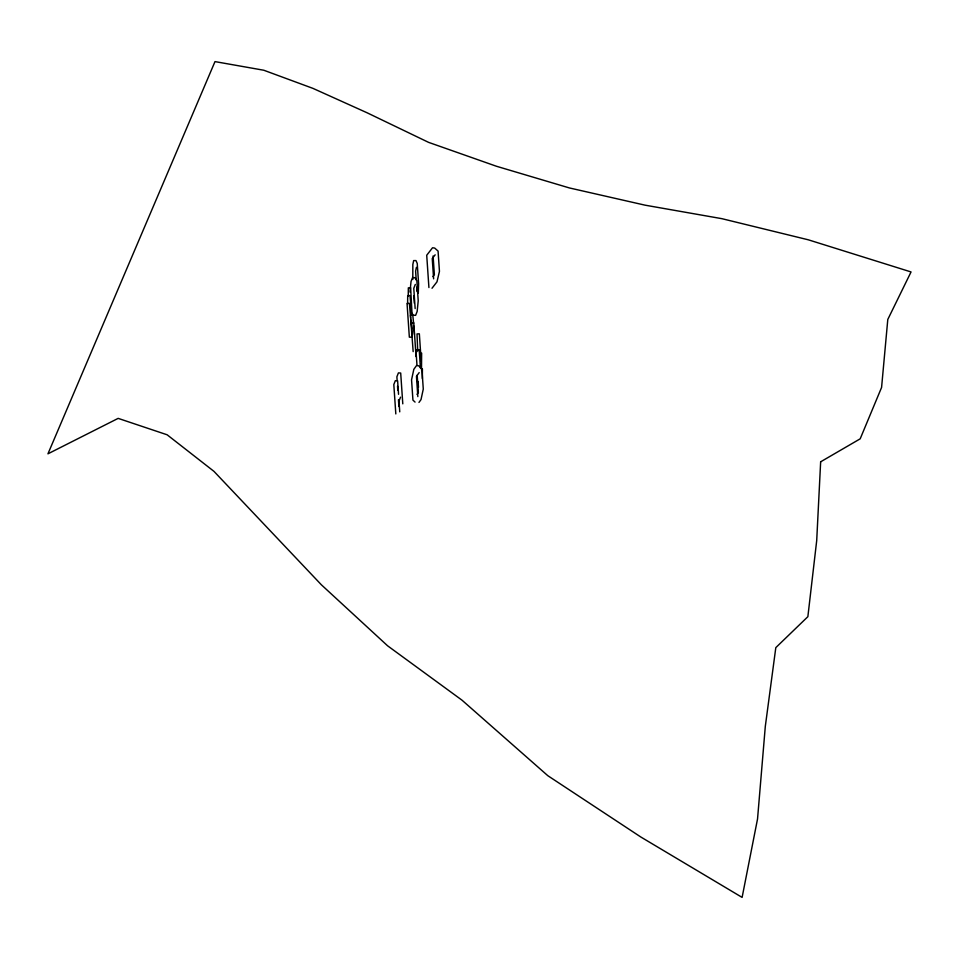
<?xml version="1.0" encoding="UTF-8"?>
<svg xmlns="http://www.w3.org/2000/svg" width="959" height="959" viewBox="0 0 959 959"><rect width="100%" height="100%" fill="white"/><g stroke="black" fill="none" stroke-linecap="round" stroke-linejoin="round"><path stroke-width="1.44" d="M418.304 293.022L418.615 283.696L417.237 263.437L415.966 260.584L413.653 260.584L412.838 264.492L412.79 279.489M421.504 370.03L421.636 353.056M411.998 333.229L411.675 337.124L409.349 337.196L407.048 303.428L409.373 303.356L410.68 318.292M409.961 292.099L411.039 281.466L412.574 277.571L414.851 277.69L416.841 280.555L418.22 300.814L417.153 311.447L415.619 315.331L413.341 315.223L412.01 313.305M422.356 378.553L422.404 368.879M416.422 267.345L415.619 271.241L416.206 279.92M415.307 284.439L413.773 288.323L415.151 308.582M400.538 397.17L399.004 401.054L399.747 411.855M419.179 372.595L416.458 376.372L417.836 396.618M417.021 394.437L418.376 392.555L417.189 375.185M418.975 402.432L421.013 399.603L423.279 389.066L421.9 368.807L418.711 365.835L416.542 365.547L413.82 369.323L411.555 379.848L412.933 400.107L415.055 402.085M435.158 254.818L432.245 258.57L433.624 278.829M432.929 276.636L434.379 274.753L433.096 255.945M432.006 288.263L436.992 281.826L439.45 271.325L438.071 251.078L434.691 248.069L432.545 247.746L426.719 255.25L428.913 287.544M411.327 310.5L410.008 295.564L407.695 295.636L407.599 303.883M413.593 323.219L412.778 315.163L410.452 315.355L413.161 351.617M413.797 326.024L414.432 334.439M416.697 287.161L416.997 291.5M421.181 360.836L419.347 333.828L417.021 333.924L417.692 351.018M420.45 368.16L419.191 349.675L416.877 349.687L416.194 353.595L416.985 365.331M413.82 295.899L414.312 303.14M418.088 381.478L418.496 387.352M416.062 356.616L413.761 322.859L411.447 323.051L412.118 334.631M410.943 306.568L411.339 312.358M402.792 403.847L400.694 373.027L398.417 372.907L396.882 376.803L397.158 380.855M398.548 394.305L397.625 380.795L395.348 380.687L393.813 384.571L395.815 413.928M397.529 386.249L397.805 390.301M398.441 399.759L398.908 406.508M412.106 315.295L410.656 287.772L408.33 287.844L408.246 296.091M411.315 320.186L411.771 328.877M820.652 461.806L816.708 540.576L807.862 616.685L775.807 647.637L765.306 726.395L757.538 818.95L742.11 897.396L640.852 837.027L547.805 775.687L461.986 700.166L387.592 645.803L321.361 584.786L213.989 471.384L167.13 434.787L118.161 418.376L47.95 453.823L214.996 61.604L263.785 70.235L312.946 88.372L366.985 112.73L428.529 142.34L496.402 166.243L569.442 187.952L645.119 205.178L721.899 218.676L808.317 239.81L911.05 271.948L887.794 319.455L881.585 387.436L860.187 438.826L820.652 461.806"/></g></svg>
